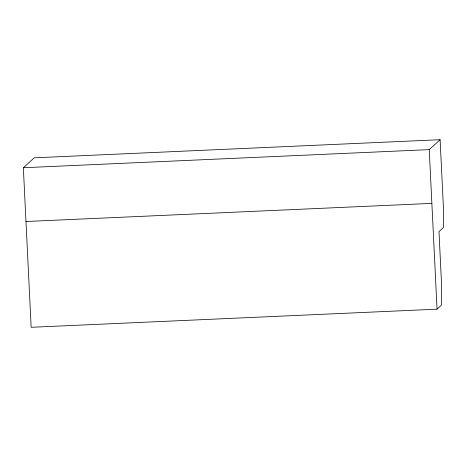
<?xml version="1.0" encoding="UTF-8"?>
<svg xmlns="http://www.w3.org/2000/svg" width="467" height="467" viewBox="0 0 467 467"><rect width="100%" height="100%" fill="white"/><g stroke="black" fill="none" stroke-linecap="round" stroke-linejoin="round"><path stroke-width="0.7" d="M23.35 167.741L34.208 157.828L440.101 139.703L443.65 212.228L443.452 227.563L438.986 231.644L441.659 286.405L441.309 305.284L437.048 309.172L31.155 327.297L23.35 167.741L429.243 149.621L440.101 139.703M25.977 221.504L431.876 203.378M429.243 149.621L437.048 309.172"/></g></svg>
